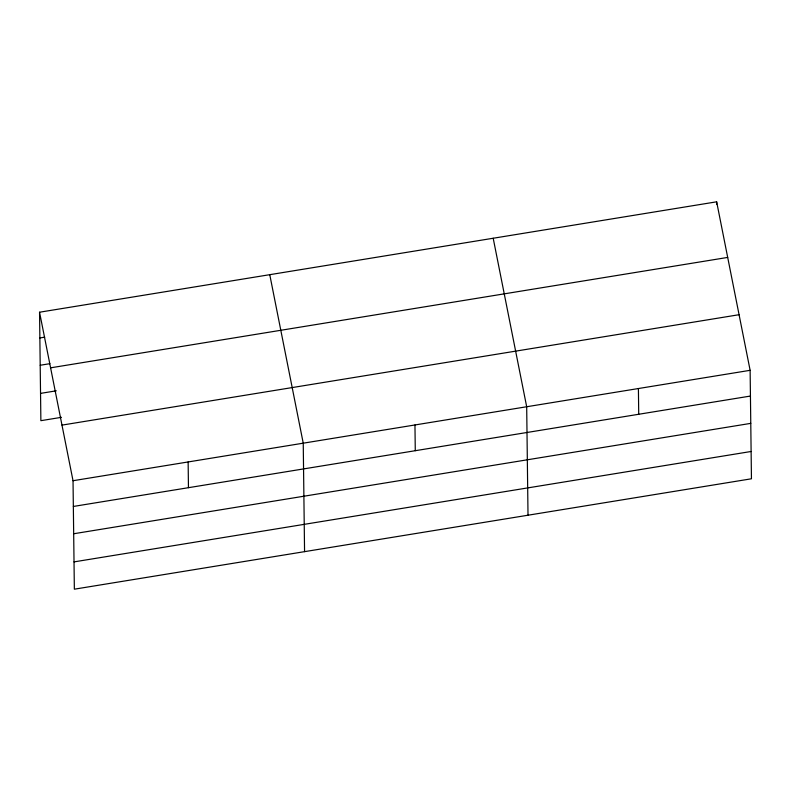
<?xml version="1.0" encoding="UTF-8"?>
<svg xmlns="http://www.w3.org/2000/svg" width="791" height="791" viewBox="0 0 791 791"><rect width="100%" height="100%" fill="white"/><g stroke="black" fill="none" stroke-linecap="round" stroke-linejoin="round"><path stroke-width="1.19" d="M39.55 312.218L716.646 201.814L750.125 370.317L751.45 478.782L74.354 589.186L73.029 480.72L39.55 312.218L40.875 420.683L61.471 417.322M39.866 337.955L44.711 337.164M40.203 365.254L49.892 363.672M50.594 367.825L727.69 257.421M40.539 393.384L56.29 390.813M61.985 425.113L739.081 314.709M73.029 480.72L750.125 370.317M73.345 506.458L750.441 396.054M73.682 533.757L750.778 423.363M74.028 561.887L751.114 451.483M493.198 238.249L526.687 406.752L528.012 515.218M269.761 274.675L303.24 443.178L304.565 551.653M716.646 201.814L716.676 204.266M638.406 388.529L638.723 414.276M414.959 424.965L415.275 450.702M188.139 461.954L188.456 487.691"/></g></svg>
